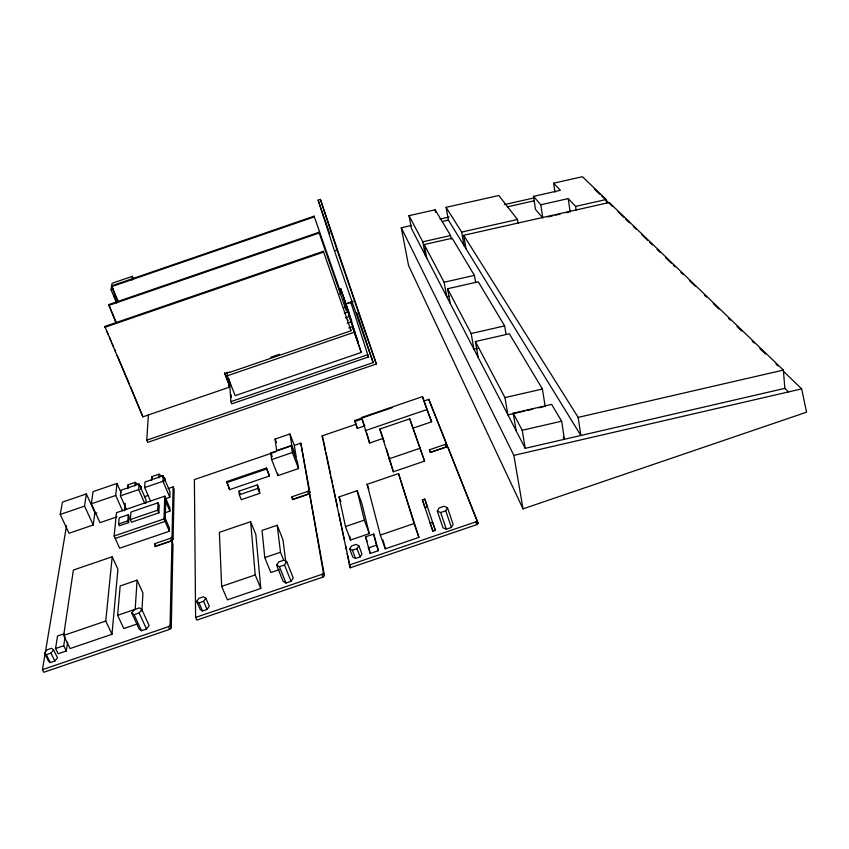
<?xml version="1.0" encoding="UTF-8"?>
<svg xmlns="http://www.w3.org/2000/svg" width="849" height="849" viewBox="0 0 849 849"><rect width="100%" height="100%" fill="white"/><g stroke="black" fill="none" stroke-linecap="round" stroke-linejoin="round"><path stroke-width="1.27" d="M66.509 525.839L42.45 669.659L43.766 672.281L169.662 629.353L171.275 627.857L173.005 544.06L171.923 541.588L170.511 541.312L154.751 546.692L154.889 543.625L170.585 538.266L172.029 537.014L173.132 486.88L168.134 488.589M154.889 543.625L155.972 546.087L171.657 540.728L173.1 539.476L174.13 489.215L173.132 486.88M171.275 627.857L170.076 625.193L171.923 541.588M164.929 512.807L169.885 511.109L169.959 508.148L164.78 496.156L116.472 512.69L114.127 536.006L119.677 548.21L169.365 531.23L169.439 528.057L165.194 518.272M164.95 498.894L169.8 497.238L169.949 491.624L163.146 475.78L145.009 481.988L144.659 487.549L150.613 501.186M165.82 498.565L165.088 521.413L115.241 538.457M164.674 480.767L164.759 478.327L158.975 474.188L151.992 476.586L151.281 480.492M169.365 531.23L164.016 518.941L164.78 496.156M169.8 497.238L162.944 481.298L163.146 475.78M158.88 512.86L159.188 505.431L158.041 502.788L130.937 512.064L130.332 519.556L131.521 522.209L158.88 512.86L157.723 510.196L158.041 502.788M158.816 477.817L158.975 474.188M151.791 480.226L151.992 476.586M141.921 611.025L142.95 593.058L137.092 580.154L120.165 585.937L117.618 615.323L123.784 628.536L137.517 623.845M145.816 503.224L146.017 499.817L139.098 484.015L120.961 490.223L120.42 495.848L126.48 509.442M146.75 440.175L373.125 362.597L334.474 250.911L318.131 200.173L320.391 199.398L376.34 363.998L147.684 442.361L146.75 440.175L148.363 415.246M135.182 609.327L137.092 580.154M140.817 488.928L140.987 486.466L135.161 482.349L128.178 484.737L127.488 488.642M144.68 503.224L138.695 489.597L139.098 484.015M229.41 385.924L224.55 372.785L229.336 384.905L228.636 387.441L142.897 416.838L130.597 386.794M134.874 486.021L135.161 482.349M128.57 522.634L129.08 516.489L128.295 514.749L119.189 517.869L118.595 524.013L119.391 525.775L128.57 522.634L127.785 520.872L128.295 514.749M127.849 488.43L128.178 484.737M124.538 510.705L125.196 503.351M111.983 634.277L117.915 569.233L112.206 556.764L73.385 570.029L63.664 635.423L70.074 648.562L111.983 634.277L105.754 621.054L112.206 556.764M122.617 510.833L115.729 495.455L116.982 483.442L93.04 491.635L91.374 503.797L100.002 522.666L116.95 516.871M131.935 280.117L132.37 276.328L112.047 283.322L111.039 289.732L116.589 302.934M93.231 524.979L94.865 512.541L86.343 493.927L62.423 502.12L60.226 514.462L69.045 533.257L93.231 524.979L84.56 506.131L86.343 493.927M64.428 633.662L57.53 636.018L55.578 648.53L58.167 653.762L66.318 650.981L67.57 642.215M66.318 650.981L63.749 645.739L65.033 637.015M116.239 323.543L108.725 304.6L318.959 232.276L346.36 310.936M142.897 416.838L104.798 326.441L323.352 251.293L350.934 330.335M140.52 489.066L140.987 486.466M164.282 480.937L164.759 478.327M451.392 527.473L453.09 524.321L447.465 507.66L444.112 506.291L439.05 508.02L437.299 511.119L442.987 527.77L446.33 529.203L451.392 527.473L445.736 510.769L447.465 507.66M360.114 556.902L361.918 553.962L358.862 545.758L356.092 544.411L351.507 545.971L349.682 548.889L352.77 557.082L355.529 558.462L360.114 556.902L357.047 548.677L358.862 545.758M291.048 581.321L293.245 578.01L286.729 561.688L283.895 560.149L278.854 561.868L276.604 565.137L283.184 581.438L286.007 583.04L291.048 581.321L284.5 564.967L286.729 561.688M207.082 609.391L209.321 606.303L205.829 598.258L203.505 596.762L198.931 598.312L196.681 601.379L200.184 609.423L202.508 610.951L207.082 609.391L203.59 601.325L205.829 598.258M134.439 609.571L131.744 612.978L139.109 628.96L141.465 630.701L146.495 628.992L149.127 625.543L141.825 609.54L139.459 607.852L117.618 615.323M131.744 612.978L134.1 614.676L139.151 612.957L141.825 609.54M54.845 661.031L57.499 657.805L53.593 649.909L51.693 648.265L47.151 649.825L44.466 653.03L48.393 660.904L50.271 662.581L54.845 661.031L50.919 653.125L53.593 649.909M356.007 424.288L322.121 435.887L350.223 567.79L476.788 524.629L478.061 523.249L447.911 447.264L446.203 447.094L430.379 452.496L429.382 449.811L445.141 444.42L446.319 443.263L428.787 399.38L423.768 401.099M349.183 565.052L475.875 521.848L477.149 520.469M275.776 451.753L194.389 479.6L195.61 617.425L196.788 620.11L323.023 577.065L324.467 575.622L309.747 494.489L308.187 494.256L292.396 499.658L291.971 496.771L307.699 491.401L309.004 490.202L300.822 443.178L294.561 445.322M195.61 617.425L321.962 574.338L323.405 572.905L309.747 494.489M429.382 449.811L430.241 452.347L445.99 446.967L447.158 445.81L446.319 443.263M291.971 496.771L292.947 499.276L308.654 493.906L309.959 492.707L300.822 443.178M42.45 669.659L168.463 626.679L170.076 625.193M340.481 291.907L314.119 216.166L111.675 285.848L117.809 300.45M111.039 289.732L113.458 288.904M108.587 305.481L319.182 233.029L318.959 232.276M104.65 327.385L323.596 252.1L323.352 251.293M334.474 250.911L337.011 250.041L320.391 199.398M339.653 294.168L342.158 293.308L340.672 288.511L348.759 312.252L342.158 293.308M345.575 303.91L353.088 301.321M344.567 304.441L350.828 302.297L351.55 304.356M343.877 307.741L346.371 306.882L354.776 331.588M344.227 313.323L347.973 312.039L346.371 306.882M345.649 317.876L349.385 316.592L357.96 341.807L347.973 312.039M347.305 323.236L351.04 321.951M348.78 327.958L352.505 326.685L361.271 352.431L235.173 395.655L227.33 375.789L227.086 372.18M270.778 357.27L279.533 354.266M224.614 373.793L229.463 372.127M229.591 372.435L351.083 330.749L350.796 329.826M227.33 375.789L354.235 332.246L352.505 326.685M230.907 401.641L367.702 354.744L368.487 356.983L231.777 403.837L230.907 401.641L229.326 379.185M291.78 445.385L276.647 450.564L275.097 439.071L289.965 433.977L294.316 445.407L296.216 456.974L291.78 445.385L289.965 433.977M60.226 514.462L84.56 506.131M91.374 503.797L115.729 495.455M120.42 495.848L138.695 489.597M144.659 487.549L162.944 481.298M383.249 438.339L369.602 443.008L361.536 417.517L422.505 396.642L431.621 421.794L413.017 428.161M364.911 425.837L357.387 428.405L354.638 420.51L392.291 407.626M354.882 421.433L362.194 418.939M270.831 452.931L291.345 445.905L297.426 461.824L298.54 468.563L277.931 475.61L271.669 459.606L270.831 452.931L272.264 456.592M94.43 513.815L96.924 512.955M144.394 496.707L148.15 495.434M271.669 459.606L292.396 452.517L291.345 445.905M365.208 430.676L427.472 409.377M379.8 429.074L409.717 418.844L424.564 461.103L393.363 471.768L379.8 429.074L384.151 441.48M226.694 481.606L266.49 467.99L269.26 475.016L269.377 476.034L229.612 489.64L226.694 481.606L229.612 489.64M226.747 482.646L266.607 469.009L266.49 467.99M130.332 519.556L157.723 510.196M118.595 524.013L127.785 520.872M239.068 491.136L257.417 484.853L259.37 489.756L259.741 493.365L241.328 499.668L239.333 494.755L239.068 491.136L240.055 493.577M114.127 536.006L164.016 518.941M239.333 494.755L257.778 488.451L257.417 484.853M388.831 458.906L420.181 448.198M250.635 521.668L219.382 532.355L221.663 586.383L227.394 599.85L260.792 588.463L255.846 534.509L250.635 521.668L255.22 574.932L260.792 588.463M367.108 484.312L398.542 473.572L418.928 537.385L385.329 548.836L380.32 535.061L367.108 484.312L368.827 489.066M339.101 496.877L357.164 490.701L361.961 503.786L369.294 533.628L350.541 540.028L345.49 526.571L339.101 496.877L340.863 501.621M285.805 561.974L282.982 539.815L277.188 525.266L262.044 530.434L264.782 557.602L270.842 572.523L279.257 569.647M422.367 499.849L424.744 499.042L427.44 506.853L425.062 507.66L422.367 499.849L432.894 531.166L435.346 530.328L424.744 499.042M345.49 526.571L364.327 520.14L357.164 490.701M264.782 557.602L280.488 552.243L277.188 525.266M63.664 635.423L105.754 621.054M365.505 536.865L373.656 534.074L378.463 550.672L370.196 553.484L365.505 536.865L367.108 541.195M221.663 586.383L255.22 574.932M276.604 565.137L279.417 566.697L284.5 564.967M437.299 511.119L440.642 512.509L445.736 510.769M380.32 535.061L414.079 523.546L398.542 473.572M55.578 648.53L63.749 645.739M349.682 548.889L352.441 550.248L357.047 548.677M44.466 653.03L46.345 654.685L50.919 653.125M196.681 601.379L198.995 602.896L203.59 601.325M368.169 548.008L376.447 545.175L373.656 534.074M411.595 225.452L401.28 227.765L408.56 265.514L523.026 508.869L806.55 412.19L801.658 388.874L783.585 371.438M516.181 430.878L513.199 413.219L551.606 404.379L561.656 421.189L564.447 439.273L563.184 437.118M524.608 411.065L507.925 414.906L504.964 397.608L475.387 341.531L509.358 333.784L542.405 389.012L545.154 406.331M527.176 410.47L532.312 409.292M538.733 407.817L543.869 406.629M513.199 413.219L522.209 430.284L561.656 421.189M783.34 370.09L609.232 202.497L463.681 235.3L578.158 417.39L783.34 370.09L784.858 388.364L788.456 391.92M451.233 239.227L450.575 235.544L435.166 209.799L409.006 215.667L411.425 228.434L525.223 448.336L784.858 388.364M401.28 227.765L513.878 455.372L801.658 388.874M477.807 348.408L473.965 349.289L471.163 333.519L447.55 288.756L478.252 281.804L504.635 325.889L506.057 334.389M504.964 397.608L542.405 389.012M449.28 296.152L446.765 296.715L444.112 282.229L424.224 244.533L452.177 238.229L474.4 275.373L475.663 282.621M471.163 333.519L504.635 325.889M533.512 196.352L540.792 204.768L542.787 218.044L535.496 209.385L533.512 196.352L560.382 190.314L553.644 183.182L582.446 176.719L606.144 199.515L606.621 203.208M439.962 219.074L448.994 217.036M504.433 204.577L534.095 197.902M442.329 221.483L448.389 220.114L580.854 435.484L578.158 417.39M507.224 206.88L533.904 200.884M540.792 204.768L568.236 198.602L575.611 206.392L576.131 210.085M517.487 219.488L498.788 195.503L446.107 207.336L461.654 232.074L517.487 219.488L518.07 223.17M575.611 206.392L606.144 199.515M409.006 215.667L422.791 241.806L450.575 235.544M547.764 216.93L552.731 215.805M555.214 215.243L560.181 214.128M566.389 212.728L568.883 212.165M444.112 282.229L474.4 275.373M594.311 188.892L600.01 194.389M601.92 196.225L612.384 206.318M618.083 211.826L623.792 217.323M625.692 219.159L629.502 222.831M633.301 226.503L636.156 229.251M641.865 234.759L647.575 240.256M649.474 242.092L652.329 244.852M657.084 249.436L659.938 252.185M665.648 257.693L671.347 263.19M673.257 265.026L675.157 266.862M680.866 272.37L682.766 274.206M689.42 280.626L695.129 286.124M704.638 295.303L706.538 297.139M713.202 303.56L718.912 309.057M728.421 318.237L730.32 320.073M736.974 326.494L741.739 331.078M752.193 341.171L754.103 343.007M759.802 348.504L765.511 354.012M775.975 364.104L777.875 365.94M46.345 654.685L50.271 662.581M134.1 614.676L141.465 630.701M139.151 612.957L146.495 628.992M168.463 626.679L169.662 629.353M116.982 483.442L121.142 492.781M172.029 537.014L173.1 539.476M198.995 602.896L202.508 610.951M170.585 538.266L171.657 540.728M165.725 501.494L169.885 511.109M106.868 331.269L108.407 334.888M109.447 337.308L110.986 340.927M112.026 343.336L113.575 346.965M114.604 349.374L115.634 351.794M117.183 355.413L129.557 384.385M108.725 304.6L115.952 321.686M117.693 301.278L111.548 286.654L314.332 216.856L314.119 216.166M114.519 296.269L116.026 299.856M113.554 294.773L116.822 302.562M132.37 276.328L133.357 278.705M279.417 566.697L286.007 583.04M280.488 552.243L283.704 560.287M447.158 445.81L428.787 399.38M478.061 523.249L447.911 447.264M257.778 488.451L259.741 493.365M266.607 469.009L269.377 476.034M426.58 408.868L431.621 421.794M323.405 572.905L324.467 575.622M321.962 574.338L323.023 577.065M275.097 439.071L276.424 442.488M307.699 491.401L308.654 493.906M292.396 452.517L298.54 468.563M309.004 490.202L309.959 492.707M352.441 550.248L355.529 558.462M322.121 435.887L323.013 438.264M364.327 520.14L369.294 533.628M376.447 545.175L378.463 550.672M354.638 420.51L357.387 428.405M424.564 461.103L409.717 418.844M361.536 417.517L364.55 426.007M414.079 523.546L418.928 537.385M354.235 332.246L361.271 352.431M337.011 250.041L376.34 363.998M432.894 531.166L430.135 523.164L432.587 522.326L435.346 530.328M318.131 200.173L329.783 233.889M440.642 512.509L446.33 529.203M422.505 396.642L426.177 407.647M475.875 521.848L476.788 524.629M445.141 444.42L445.99 446.967M356.771 312.581L373.125 362.597M350.828 302.297L368.487 356.983M347.687 319.627L347.963 320.529M386.454 449.047L393.363 471.768M366.874 433.287L369.602 443.008M383.026 540.049L385.329 548.836M368.699 547.265L370.196 553.484M349.714 536.271L350.541 540.028M323.278 439.559L325.454 449.928M326.005 452.517L330.632 474.538M331.174 477.127L332.256 482.306M332.808 484.896L337.435 506.917M338.793 513.39L344.238 539.295M345.596 545.769L346.679 550.948M347.23 553.537L350.223 567.79M424.224 244.533L426.75 258.054M422.791 241.806L425.307 255.262M447.55 288.756L450.225 303.411M435.166 209.799L435.622 212.346M446.107 207.336L448.389 220.114M475.387 341.531L478.21 357.493M463.681 235.3L466.048 248.831M461.654 232.074L464.01 245.52M513.878 455.372L523.026 508.869M522.209 430.284L525.223 448.336M553.644 183.182L554.949 192.171M568.236 198.602L570.125 211.889M277.623 473.339L277.931 475.61M230.302 383.122L230.482 385.711M231.13 394.774L231.321 397.364M228.561 386.412L228.636 387.441M350.117 316.613L343.474 297.532L351.709 321.739L350.117 316.613"/></g></svg>
